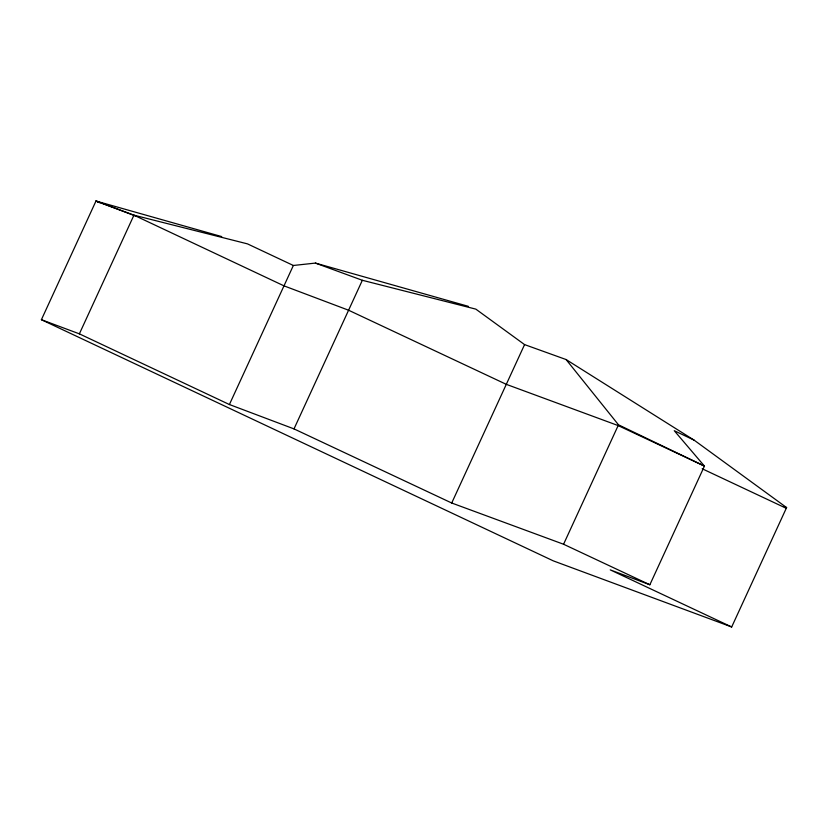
<?xml version="1.0" encoding="UTF-8"?>
<svg xmlns="http://www.w3.org/2000/svg" width="828" height="828" viewBox="0 0 828 828"><rect width="100%" height="100%" fill="white"/><g stroke="black" fill="none" stroke-linecap="round" stroke-linejoin="round"><path stroke-width="1.24" d="M99.484 202.684L95.986 201.028L133.96 215.166L247.448 243.867L293.36 265.477L315.406 263.087L362.353 280.288L475.841 309.134L524.579 344.603L566.083 359.538L694.102 440.134L786.6 507.574L731.683 626.972L553.301 560.866L41.4 319.701L95.986 201.028L221.697 236.58M41.4 319.701L79.374 333.85L133.95 215.176L283.994 285.857L348.578 310.221L506.301 384.337L618.143 425.571L704.442 466.092L649.856 584.765L610.246 569.871L731.683 626.972M79.374 333.85L229.408 404.53L293.36 265.477M229.408 404.53L294.002 428.894L362.353 280.288M294.002 428.894L451.715 503.01L524.579 344.603M451.715 503.01L563.568 544.244L618.495 424.816L566.083 359.538M315.406 263.087L468.286 306.319M784.199 506.705L786.6 507.574M95.986 201.028L136.278 216.294M702.196 468.762L786.269 508.299M563.568 544.244L649.856 584.765M694.102 440.134L674.261 430.695L704.442 466.092L618.495 424.816"/></g></svg>
